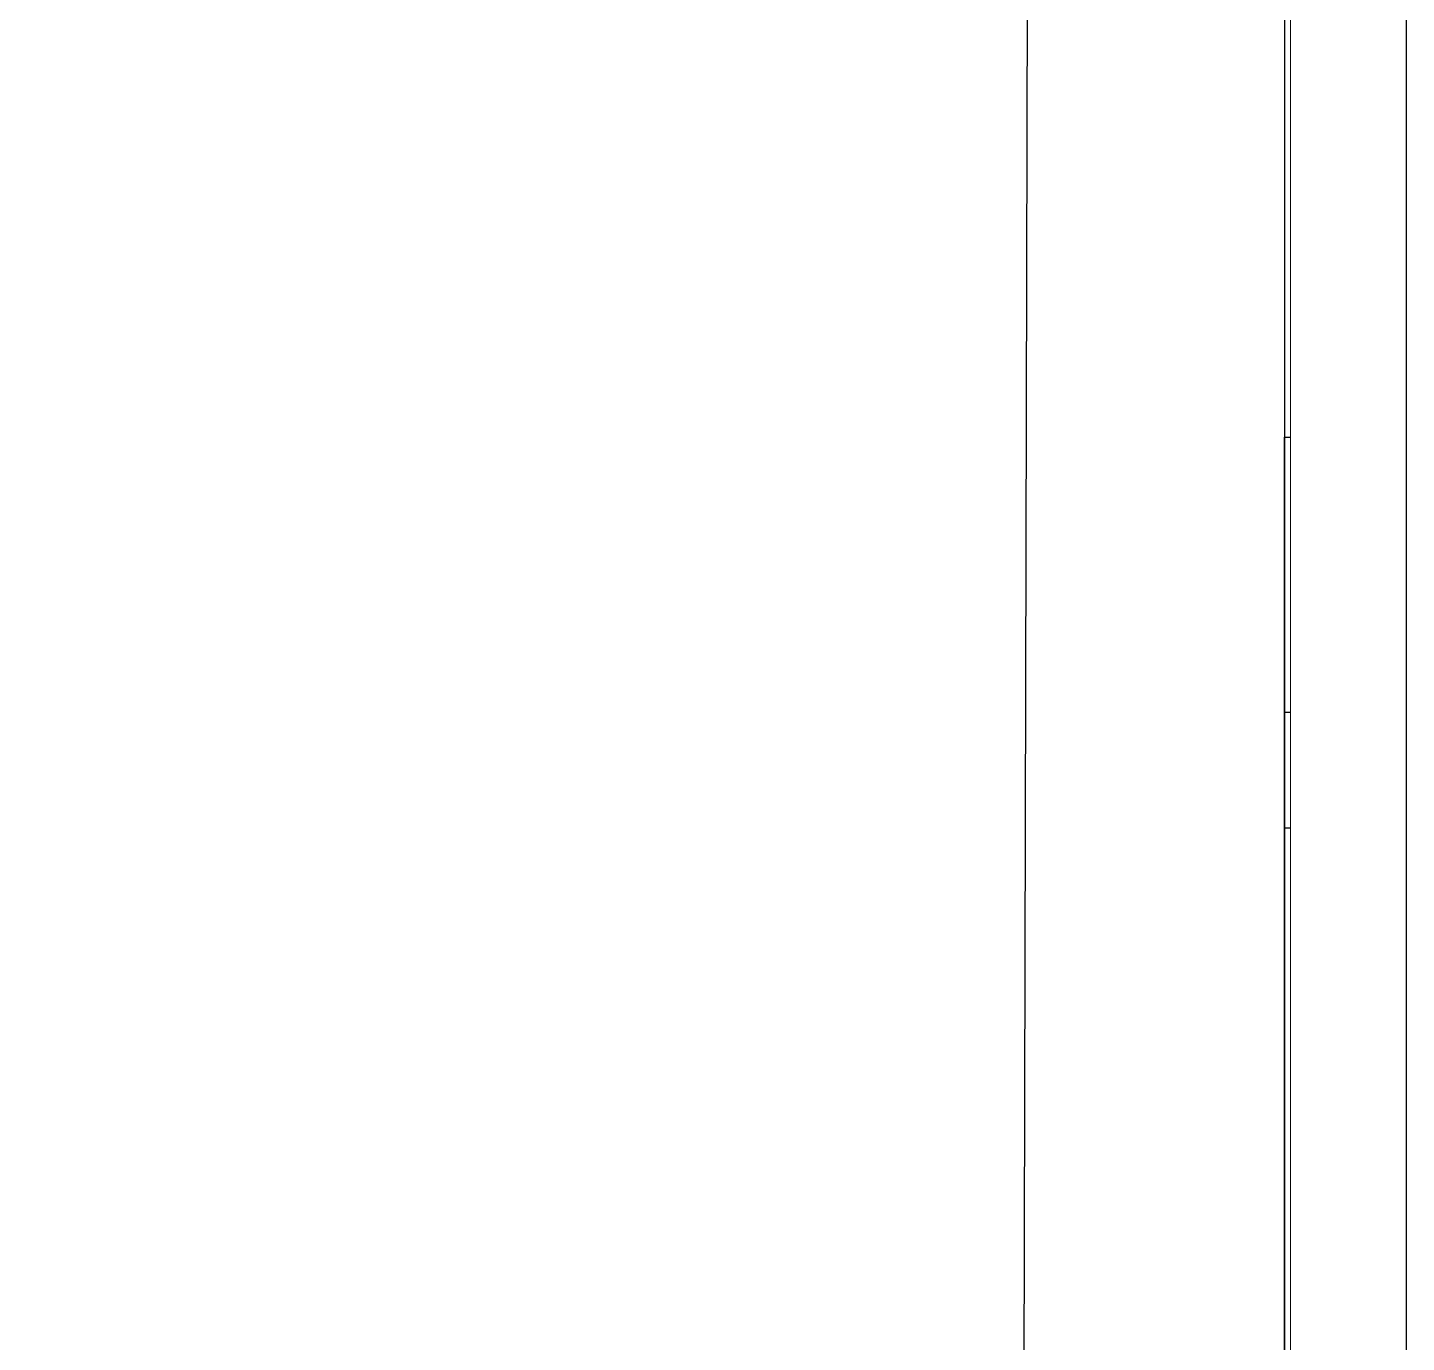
# Model space of a CAD drawing. Header units: millimetres. Extents: x 3914 to 443608, y -156176 to 78197.
# Drawn here: x 133149.2 to 133387, y -138085.2 to -137858.4 of the extents above; entities that cross this region are included whole.
import ezdxf

# ---------------------------------------------------------------- set-up
doc = ezdxf.new("R2010")
doc.units = ezdxf.units.MM
doc.layers.add('A-FLOR', color=7, linetype='Continuous', lineweight=9)
doc.layers.add('A-GENM-3', color=7, linetype='Continuous', lineweight=5)

# ---------------------------------------------------------------- blocks, each defined once
blk = doc.blocks.new('Рисунок_горы - Рисунок_горы-31934381-Объем проектирования 1 этажа')
at = {"layer": 'A-GENM-3'}
for p, q in [((107109, 10341.4), (107109, 6202.65)), ((107109, 8078.45), (107109, 8246.37)), ((107109, 8045.15), (107109, 7835.59)), ((107109, 8041.94), (107109, 8043.54))]:
    blk.add_line(p, q, dxfattribs=at)
for points, knots in [([(107109, 8222.65), (107109, 8222.65), (107109, 8266.99), (107109, 8298.07), (107109, 8323.36)], [0.82222222, 0.82222222, 0.82222222, 0.82222222, 0.82222223, 0.83345188, 0.83345188, 0.83345188, 0.83345188]), ([(107109, 8246.37), (107109, 8246.37), (107109, 8246.28), (107109, 8246.18), (107109, 8246.07)], [0.7111111111, 0.7111111111, 0.7111111111, 0.7111111111, 0.7111111211, 0.7112541343, 0.7112541343, 0.7112541343, 0.7112541343]), ([(107109, 8148.48), (107109, 8148.48), (107109, 8172.61), (107109, 8198.1), (107109, 8222.65)], [0.8, 0.8, 0.8, 0.8, 0.80000001, 0.82222222, 0.82222222, 0.82222222, 0.82222222]), ([(107109, 8222.65), (107109, 8222.65), (107109, 8198.1), (107109, 8172.61), (107109, 8148.48)], [0.258992806, 0.258992806, 0.258992806, 0.258992806, 0.258992816, 0.26618705, 0.26618705, 0.26618705, 0.26618705]), ([(107109, 7955.53), (107109, 7955.53), (107109, 8012.16), (107109, 8097.93), (107109, 8148.48)], [0.77777778, 0.77777778, 0.77777778, 0.77777778, 0.77777779, 0.8, 0.8, 0.8, 0.8]), ([(107109, 8148.48), (107109, 8148.48), (107109, 8097.93), (107109, 8012.16), (107109, 7955.53)], [0.26618705, 0.26618705, 0.26618705, 0.26618705, 0.26618706, 0.273381295, 0.273381295, 0.273381295, 0.273381295]), ([(107109, 8043.54), (107109, 8043.54), (107109, 8043.66), (107109, 8043.78), (107109, 8043.91)], [0.6666666667, 0.6666666667, 0.6666666667, 0.6666666667, 0.6666666767, 0.6669382035, 0.6669382035, 0.6669382035, 0.6669382035])]:
    blk.add_open_spline(points, degree=3, knots=knots, dxfattribs=at)
for points in [[(107109, 8323.36), (107109, 8298.07), (107109, 8266.99), (107109, 8222.65)], [(107109, 8246.07), (107109, 8246.06), (107109, 8246.05), (107109, 8246.03)], [(107109, 8246.03), (107109, 8246.03), (107109, 8246.02), (107109, 8246.01)], [(107109, 8246.01), (107109, 8245.94), (107109, 8245.87), (107109, 8245.8)], [(107109, 8245.8), (107109, 8245.79), (107109, 8245.78), (107109, 8245.77)], [(107109, 8245.77), (107109, 8245.75), (107109, 8245.73), (107109, 8245.71)], [(107109, 8245.71), (107109, 8245.66), (107109, 8245.61), (107109, 8245.56)], [(107109, 8245.56), (107109, 8245.55), (107109, 8245.54), (107109, 8245.53)], [(107109, 8245.53), (107109, 8245.52), (107109, 8245.5), (107109, 8245.49)], [(107109, 8245.49), (107109, 8245.47), (107109, 8245.44), (107109, 8245.42)], [(107109, 8245.42), (107109, 8245.41), (107109, 8245.39), (107109, 8245.38)], [(107109, 8245.38), (107109, 8245.36), (107109, 8245.34), (107109, 8245.33)], [(107109, 8245.33), (107109, 8245.32), (107109, 8245.31), (107109, 8245.3)], [(107109, 8245.3), (107109, 8245.28), (107109, 8245.27), (107109, 8245.26)], [(107109, 8245.26), (107109, 8245.26), (107109, 8245.25), (107109, 8245.25)], [(107109, 8245.25), (107109, 8245.23), (107109, 8245.22), (107109, 8245.21)], [(107109, 8245.21), (107109, 8245.2), (107109, 8245.19), (107109, 8245.18)], [(107109, 8245.18), (107109, 8244.37), (107109, 8243.34), (107109, 8242.12)], [(107109, 8242.12), (107109, 8241.17), (107109, 8240.09), (107109, 8238.91)], [(107109, 8238.91), (107109, 8238.89), (107109, 8238.88), (107109, 8238.87)], [(107109, 8238.87), (107109, 8238.86), (107109, 8238.85), (107109, 8238.84)], [(107109, 8238.84), (107109, 8238.83), (107109, 8238.82), (107109, 8238.81)], [(107109, 8238.81), (107109, 8238.8), (107109, 8238.79), (107109, 8238.78)], [(107109, 8238.78), (107109, 8238.77), (107109, 8238.76), (107109, 8238.75)], [(107109, 8238.75), (107109, 8238.74), (107109, 8238.73), (107109, 8238.72)], [(107109, 8238.72), (107109, 8238.7), (107109, 8238.69), (107109, 8238.68)], [(107109, 8238.68), (107109, 8238.67), (107109, 8238.66), (107109, 8238.65)], [(107109, 8238.65), (107109, 8238.64), (107109, 8238.63), (107109, 8238.62)], [(107109, 8238.62), (107109, 8238.61), (107109, 8238.6), (107109, 8238.59)], [(107109, 8238.59), (107109, 8238.58), (107109, 8238.57), (107109, 8238.56)], [(107109, 8238.56), (107109, 8238.54), (107109, 8238.53), (107109, 8238.52)], [(107109, 8238.52), (107109, 8238.51), (107109, 8238.5), (107109, 8238.49)], [(107109, 8238.49), (107109, 8238.48), (107109, 8238.47), (107109, 8238.46)], [(107109, 8238.46), (107109, 8238.45), (107109, 8238.44), (107109, 8238.43)], [(107109, 8238.43), (107109, 8238.42), (107109, 8238.41), (107109, 8238.39)], [(107109, 8238.39), (107109, 8238.38), (107109, 8238.37), (107109, 8238.36)], [(107109, 8238.36), (107109, 8238.35), (107109, 8238.34), (107109, 8238.33)], [(107109, 8238.33), (107109, 8238.32), (107109, 8238.31), (107109, 8238.3)], [(107109, 8238.3), (107109, 8238.29), (107109, 8238.28), (107109, 8238.26)], [(107109, 8238.26), (107109, 8238.25), (107109, 8238.24), (107109, 8238.23)], [(107109, 8238.23), (107109, 8238.22), (107109, 8238.21), (107109, 8238.2)], [(107109, 8238.2), (107109, 8238.19), (107109, 8238.18), (107109, 8238.17)], [(107109, 8238.17), (107109, 8238.16), (107109, 8238.15), (107109, 8238.13)], [(107109, 8238.13), (107109, 8238.12), (107109, 8238.11), (107109, 8238.1)], [(107109, 8238.1), (107109, 8238.09), (107109, 8238.08), (107109, 8238.07)], [(107109, 8238.07), (107109, 8238.06), (107109, 8238.05), (107109, 8238.04)], [(107109, 8238.04), (107109, 8238.02), (107109, 8238.01), (107109, 8238)], [(107109, 8238), (107109, 8237.99), (107109, 8237.98), (107109, 8237.97)], [(107109, 8237.97), (107109, 8237.96), (107109, 8237.95), (107109, 8237.94)], [(107109, 8237.94), (107109, 8237.93), (107109, 8237.91), (107109, 8237.9)], [(107109, 8237.9), (107109, 8237.7), (107109, 8237.5), (107109, 8237.3)], [(107109, 8237.3), (107109, 8237.29), (107109, 8237.28), (107109, 8237.27)], [(107109, 8237.27), (107109, 8237.25), (107109, 8237.24), (107109, 8237.23)], [(107109, 8237.23), (107109, 8237.12), (107109, 8237), (107109, 8236.89)], [(107109, 8236.89), (107109, 8236.78), (107109, 8236.68), (107109, 8236.57)], [(107109, 8236.57), (107109, 8236.55), (107109, 8236.53), (107109, 8236.5)], [(107109, 8236.5), (107109, 8236.46), (107109, 8236.41), (107109, 8236.36)], [(107109, 8236.36), (107109, 8236.33), (107109, 8236.29), (107109, 8236.26)], [(107109, 8236.26), (107109, 8236.23), (107109, 8236.21), (107109, 8236.18)], [(107109, 8236.18), (107109, 8236.16), (107109, 8236.14), (107109, 8236.11)], [(107109, 8236.11), (107109, 8236.04), (107109, 8235.97), (107109, 8235.9)], [(107109, 8235.9), (107109, 8235.86), (107109, 8235.83), (107109, 8235.79)], [(107109, 8235.79), (107109, 8235.2), (107109, 8234.59), (107109, 8233.96)], [(107109, 8233.96), (107109, 8233.92), (107109, 8233.88), (107109, 8233.84)], [(107109, 8233.84), (107109, 8233.81), (107109, 8233.79), (107109, 8233.76)], [(107109, 8233.76), (107109, 8233.72), (107109, 8233.68), (107109, 8233.65)], [(107109, 8233.65), (107109, 8233.61), (107109, 8233.57), (107109, 8233.53)], [(107109, 8233.53), (107109, 8233.35), (107109, 8233.16), (107109, 8232.98)], [(107109, 8232.98), (107109, 8232.47), (107109, 8231.96), (107109, 8231.43)], [(107109, 8231.43), (107109, 8231.39), (107109, 8231.35), (107109, 8231.31)], [(107109, 8231.31), (107109, 8231.28), (107109, 8231.25), (107109, 8231.22)], [(107109, 8231.22), (107109, 8231.01), (107109, 8230.8), (107109, 8230.59)], [(107109, 8230.59), (107109, 8230.56), (107109, 8230.53), (107109, 8230.5)], [(107109, 8230.5), (107109, 8230.45), (107109, 8230.39), (107109, 8230.33)], [(107109, 8230.33), (107109, 8230.19), (107109, 8230.05), (107109, 8229.9)], [(107109, 8229.9), (107109, 8229.88), (107109, 8229.85), (107109, 8229.82)], [(107109, 8229.82), (107109, 8229.77), (107109, 8229.73), (107109, 8229.69)], [(107109, 8229.69), (107109, 8229.63), (107109, 8229.57), (107109, 8229.51)], [(107109, 8229.51), (107109, 8229.47), (107109, 8229.43), (107109, 8229.38)], [(107109, 8229.38), (107109, 8229.28), (107109, 8229.18), (107109, 8229.08)], [(107109, 8229.08), (107109, 8229.03), (107109, 8228.99), (107109, 8228.94)], [(107109, 8228.94), (107109, 8225.12), (107109, 8220.79), (107109, 8216.07)], [(107109, 8216.07), (107109, 8216.05), (107109, 8216.03), (107109, 8216.01)], [(107109, 8216.01), (107109, 8216), (107109, 8215.98), (107109, 8215.96)], [(107109, 8215.96), (107109, 8215.94), (107109, 8215.92), (107109, 8215.91)], [(107109, 8215.91), (107109, 8215.89), (107109, 8215.87), (107109, 8215.85)], [(107109, 8215.85), (107109, 8215.83), (107109, 8215.81), (107109, 8215.8)], [(107109, 8215.8), (107109, 8215.78), (107109, 8215.76), (107109, 8215.74)], [(107109, 8215.74), (107109, 8215.72), (107109, 8215.71), (107109, 8215.69)], [(107109, 8215.69), (107109, 8215.67), (107109, 8215.65), (107109, 8215.63)], [(107109, 8215.63), (107109, 8215.61), (107109, 8215.6), (107109, 8215.58)], [(107109, 8215.58), (107109, 8215.56), (107109, 8215.54), (107109, 8215.52)], [(107109, 8215.52), (107109, 8215.5), (107109, 8215.49), (107109, 8215.47)], [(107109, 8215.47), (107109, 8215.45), (107109, 8215.43), (107109, 8215.41)], [(107109, 8215.41), (107109, 8215.39), (107109, 8215.38), (107109, 8215.36)], [(107109, 8215.36), (107109, 8215.34), (107109, 8215.32), (107109, 8215.3)], [(107109, 8215.3), (107109, 8215.28), (107109, 8215.27), (107109, 8215.25)], [(107109, 8215.25), (107109, 8215.23), (107109, 8215.21), (107109, 8215.19)], [(107109, 8215.19), (107109, 8215.17), (107109, 8215.16), (107109, 8215.14)], [(107109, 8215.14), (107109, 8215.12), (107109, 8215.1), (107109, 8215.08)], [(107109, 8215.08), (107109, 8215.06), (107109, 8215.05), (107109, 8215.03)], [(107109, 8215.03), (107109, 8215.01), (107109, 8214.99), (107109, 8214.97)], [(107109, 8214.97), (107109, 8214.95), (107109, 8214.94), (107109, 8214.92)], [(107109, 8214.92), (107109, 8214.9), (107109, 8214.88), (107109, 8214.86)], [(107109, 8214.86), (107109, 8214.84), (107109, 8214.83), (107109, 8214.81)], [(107109, 8214.81), (107109, 8214.79), (107109, 8214.77), (107109, 8214.75)], [(107109, 8214.75), (107109, 8214.73), (107109, 8214.71), (107109, 8214.7)], [(107109, 8214.7), (107109, 8214.68), (107109, 8214.66), (107109, 8214.64)], [(107109, 8214.64), (107109, 8214.62), (107109, 8214.6), (107109, 8214.59)], [(107109, 8214.59), (107109, 8214.57), (107109, 8214.55), (107109, 8214.53)], [(107109, 8214.53), (107109, 8214.51), (107109, 8214.49), (107109, 8214.47)], [(107109, 8214.47), (107109, 8214.46), (107109, 8214.44), (107109, 8214.42)], [(107109, 8214.42), (107109, 8214.4), (107109, 8214.38), (107109, 8214.36)], [(107109, 8214.36), (107109, 8214.03), (107109, 8213.69), (107109, 8213.36)], [(107109, 8213.36), (107109, 8213.34), (107109, 8213.32), (107109, 8213.3)], [(107109, 8213.3), (107109, 8213.28), (107109, 8213.26), (107109, 8213.24)], [(107109, 8213.24), (107109, 8213.06), (107109, 8212.87), (107109, 8212.68)], [(107109, 8212.68), (107109, 8212.51), (107109, 8212.34), (107109, 8212.17)], [(107109, 8212.17), (107109, 8212.13), (107109, 8212.09), (107109, 8212.06)], [(107109, 8212.06), (107109, 8211.98), (107109, 8211.9), (107109, 8211.83)], [(107109, 8211.83), (107109, 8211.77), (107109, 8211.71), (107109, 8211.66)], [(107109, 8211.66), (107109, 8211.62), (107109, 8211.58), (107109, 8211.54)], [(107109, 8211.54), (107109, 8211.5), (107109, 8211.47), (107109, 8211.43)], [(107109, 8211.43), (107109, 8211.31), (107109, 8211.2), (107109, 8211.08)], [(107109, 8211.08), (107109, 8211.03), (107109, 8210.97), (107109, 8210.91)], [(107109, 8210.91), (107109, 8209.97), (107109, 8209.02), (107109, 8208.05)], [(107109, 8208.05), (107109, 8207.99), (107109, 8207.93), (107109, 8207.87)], [(107109, 8207.87), (107109, 8207.83), (107109, 8207.79), (107109, 8207.75)], [(107109, 8207.75), (107109, 8207.69), (107109, 8207.63), (107109, 8207.58)], [(107109, 8207.58), (107109, 8207.52), (107109, 8207.46), (107109, 8207.4)], [(107109, 8207.4), (107109, 8207.12), (107109, 8206.84), (107109, 8206.56)], [(107109, 8206.56), (107109, 8205.8), (107109, 8205.04), (107109, 8204.26)], [(107109, 8204.26), (107109, 8204.2), (107109, 8204.14), (107109, 8204.08)], [(107109, 8204.08), (107109, 8204.04), (107109, 8204), (107109, 8203.96)], [(107109, 8203.96), (107109, 8203.65), (107109, 8203.35), (107109, 8203.04)], [(107109, 8203.04), (107109, 8203), (107109, 8202.96), (107109, 8202.91)], [(107109, 8202.91), (107109, 8202.83), (107109, 8202.75), (107109, 8202.67)], [(107109, 8202.67), (107109, 8202.46), (107109, 8202.26), (107109, 8202.05)], [(107109, 8202.05), (107109, 8202.01), (107109, 8201.97), (107109, 8201.92)], [(107109, 8201.92), (107109, 8201.86), (107109, 8201.8), (107109, 8201.74)], [(107109, 8201.74), (107109, 8201.66), (107109, 8201.57), (107109, 8201.49)], [(107109, 8201.49), (107109, 8201.43), (107109, 8201.37), (107109, 8201.3)], [(107109, 8201.3), (107109, 8201.16), (107109, 8201.01), (107109, 8200.87)], [(107109, 8200.87), (107109, 8200.8), (107109, 8200.74), (107109, 8200.68)], [(107109, 8200.68), (107109, 8195.25), (107109, 8189.52), (107109, 8183.59)], [(107109, 8183.59), (107109, 8183.57), (107109, 8183.55), (107109, 8183.52)], [(107109, 8183.52), (107109, 8183.5), (107109, 8183.48), (107109, 8183.46)], [(107109, 8183.46), (107109, 8183.43), (107109, 8183.41), (107109, 8183.39)], [(107109, 8183.39), (107109, 8183.37), (107109, 8183.34), (107109, 8183.32)], [(107109, 8183.32), (107109, 8183.3), (107109, 8183.27), (107109, 8183.25)], [(107109, 8183.25), (107109, 8183.23), (107109, 8183.21), (107109, 8183.18)], [(107109, 8183.18), (107109, 8183.16), (107109, 8183.14), (107109, 8183.11)], [(107109, 8183.11), (107109, 8183.09), (107109, 8183.07), (107109, 8183.05)], [(107109, 8183.05), (107109, 8183.02), (107109, 8183), (107109, 8182.98)], [(107109, 8182.98), (107109, 8182.95), (107109, 8182.93), (107109, 8182.91)], [(107109, 8182.91), (107109, 8182.89), (107109, 8182.86), (107109, 8182.84)], [(107109, 8182.84), (107109, 8182.82), (107109, 8182.79), (107109, 8182.77)], [(107109, 8182.77), (107109, 8182.75), (107109, 8182.73), (107109, 8182.7)], [(107109, 8182.7), (107109, 8182.68), (107109, 8182.66), (107109, 8182.63)], [(107109, 8182.63), (107109, 8182.61), (107109, 8182.59), (107109, 8182.56)], [(107109, 8182.56), (107109, 8182.54), (107109, 8182.52), (107109, 8182.5)], [(107109, 8182.5), (107109, 8182.47), (107109, 8182.45), (107109, 8182.43)], [(107109, 8182.43), (107109, 8182.4), (107109, 8182.38), (107109, 8182.36)], [(107109, 8182.36), (107109, 8182.34), (107109, 8182.31), (107109, 8182.29)], [(107109, 8182.29), (107109, 8182.27), (107109, 8182.24), (107109, 8182.22)], [(107109, 8182.22), (107109, 8182.2), (107109, 8182.18), (107109, 8182.15)], [(107109, 8182.15), (107109, 8182.13), (107109, 8182.11), (107109, 8182.08)], [(107109, 8182.08), (107109, 8182.06), (107109, 8182.04), (107109, 8182.01)], [(107109, 8182.01), (107109, 8181.99), (107109, 8181.97), (107109, 8181.95)], [(107109, 8181.95), (107109, 8181.92), (107109, 8181.9), (107109, 8181.88)], [(107109, 8181.88), (107109, 8181.85), (107109, 8181.83), (107109, 8181.81)], [(107109, 8181.81), (107109, 8181.79), (107109, 8181.76), (107109, 8181.74)], [(107109, 8181.74), (107109, 8181.72), (107109, 8181.69), (107109, 8181.67)], [(107109, 8181.67), (107109, 8181.65), (107109, 8181.62), (107109, 8181.6)], [(107109, 8181.6), (107109, 8181.58), (107109, 8181.56), (107109, 8181.53)], [(107109, 8181.53), (107109, 8181.51), (107109, 8181.49), (107109, 8181.46)], [(107109, 8181.46), (107109, 8181.05), (107109, 8180.64), (107109, 8180.22)], [(107109, 8180.22), (107109, 8180.2), (107109, 8180.17), (107109, 8180.15)], [(107109, 8180.15), (107109, 8180.13), (107109, 8180.1), (107109, 8180.08)], [(107109, 8180.08), (107109, 8179.85), (107109, 8179.62), (107109, 8179.39)], [(107109, 8179.39), (107109, 8179.18), (107109, 8178.97), (107109, 8178.76)], [(107109, 8178.76), (107109, 8178.71), (107109, 8178.67), (107109, 8178.62)], [(107109, 8178.62), (107109, 8178.53), (107109, 8178.44), (107109, 8178.34)], [(107109, 8178.34), (107109, 8178.27), (107109, 8178.2), (107109, 8178.13)], [(107109, 8178.13), (107109, 8178.09), (107109, 8178.04), (107109, 8177.99)], [(107109, 8177.99), (107109, 8177.95), (107109, 8177.9), (107109, 8177.86)], [(107109, 8177.86), (107109, 8177.72), (107109, 8177.58), (107109, 8177.44)], [(107109, 8177.44), (107109, 8177.37), (107109, 8177.3), (107109, 8177.23)], [(107109, 8177.23), (107109, 8176.08), (107109, 8174.94), (107109, 8173.78)], [(107109, 8173.78), (107109, 8173.71), (107109, 8173.64), (107109, 8173.57)], [(107109, 8173.57), (107109, 8173.52), (107109, 8173.48), (107109, 8173.43)], [(107109, 8173.43), (107109, 8173.36), (107109, 8173.29), (107109, 8173.22)], [(107109, 8173.22), (107109, 8173.15), (107109, 8173.07), (107109, 8173)], [(107109, 8173), (107109, 8172.67), (107109, 8172.34), (107109, 8172.01)], [(107109, 8172.01), (107109, 8171.11), (107109, 8170.21), (107109, 8169.31)], [(107109, 8169.31), (107109, 8169.24), (107109, 8169.16), (107109, 8169.09)], [(107109, 8169.09), (107109, 8169.04), (107109, 8169), (107109, 8168.95)], [(107109, 8168.95), (107109, 8168.59), (107109, 8168.23), (107109, 8167.88)], [(107109, 8167.88), (107109, 8167.83), (107109, 8167.78), (107109, 8167.73)], [(107109, 8167.73), (107109, 8167.66), (107109, 8167.59), (107109, 8167.52)], [(107109, 8167.52), (107109, 8167.49), (107109, 8167.47), (107109, 8167.45)], [(107109, 8167.45), (107109, 8116.95), (107109, 8058.75), (107109, 8045.15)], [(107109, 8077.99), (107109, 8078.02), (107109, 8078.04), (107109, 8078.06)], [(107109, 8077.92), (107109, 8077.95), (107109, 8077.97), (107109, 8077.99)], [(107109, 8077.91), (107109, 8077.91), (107109, 8077.92), (107109, 8077.92)], [(107109, 8077.89), (107109, 8077.9), (107109, 8077.9), (107109, 8077.91)], [(107109, 8077.88), (107109, 8077.89), (107109, 8077.89), (107109, 8077.89)], [(107109, 8077.87), (107109, 8077.87), (107109, 8077.88), (107109, 8077.88)], [(107109, 8077.6), (107109, 8077.69), (107109, 8077.78), (107109, 8077.87)], [(107109, 8077.58), (107109, 8077.59), (107109, 8077.59), (107109, 8077.6)], [(107109, 8077.57), (107109, 8077.58), (107109, 8077.58), (107109, 8077.58)], [(107109, 8077.57), (107109, 8077.57), (107109, 8077.57), (107109, 8077.57)], [(107109, 8077.55), (107109, 8077.56), (107109, 8077.56), (107109, 8077.57)], [(107109, 8077.54), (107109, 8077.55), (107109, 8077.55), (107109, 8077.55)], [(107109, 8077.53), (107109, 8077.53), (107109, 8077.54), (107109, 8077.54)], [(107109, 8077.52), (107109, 8077.52), (107109, 8077.52), (107109, 8077.53)], [(107109, 8077.5), (107109, 8077.51), (107109, 8077.51), (107109, 8077.52)], [(107109, 8077.48), (107109, 8077.49), (107109, 8077.5), (107109, 8077.5)], [(107109, 8077.46), (107109, 8077.47), (107109, 8077.48), (107109, 8077.48)], [(107109, 8077.45), (107109, 8077.45), (107109, 8077.45), (107109, 8077.46)], [(107109, 8077.39), (107109, 8077.41), (107109, 8077.43), (107109, 8077.45)], [(107109, 8077.32), (107109, 8077.34), (107109, 8077.36), (107109, 8077.39)], [(107109, 8077.31), (107109, 8077.31), (107109, 8077.32), (107109, 8077.32)], [(107109, 8077.3), (107109, 8077.31), (107109, 8077.31), (107109, 8077.31)], [(107109, 8077.18), (107109, 8077.22), (107109, 8077.26), (107109, 8077.3)], [(107109, 8077.17), (107109, 8077.17), (107109, 8077.18), (107109, 8077.18)], [(107109, 8077.16), (107109, 8077.17), (107109, 8077.17), (107109, 8077.17)], [(107109, 8077.16), (107109, 8077.16), (107109, 8077.16), (107109, 8077.16)], [(107109, 8077.15), (107109, 8077.15), (107109, 8077.15), (107109, 8077.16)], [(107109, 8077.14), (107109, 8077.14), (107109, 8077.15), (107109, 8077.15)], [(107109, 8077.13), (107109, 8077.14), (107109, 8077.14), (107109, 8077.14)], [(107109, 8077.13), (107109, 8077.13), (107109, 8077.13), (107109, 8077.13)], [(107109, 8077.12), (107109, 8077.12), (107109, 8077.13), (107109, 8077.13)], [(107109, 8077.11), (107109, 8077.12), (107109, 8077.12), (107109, 8077.12)], [(107109, 8077.11), (107109, 8077.11), (107109, 8077.11), (107109, 8077.11)], [(107109, 8077.1), (107109, 8077.1), (107109, 8077.1), (107109, 8077.11)], [(107109, 8077.09), (107109, 8077.09), (107109, 8077.1), (107109, 8077.1)], [(107109, 8077.08), (107109, 8077.09), (107109, 8077.09), (107109, 8077.09)], [(107109, 8077.08), (107109, 8077.08), (107109, 8077.08), (107109, 8077.08)], [(107109, 8077.07), (107109, 8077.07), (107109, 8077.07), (107109, 8077.08)], [(107109, 8077.06), (107109, 8077.06), (107109, 8077.07), (107109, 8077.07)], [(107109, 8077.05), (107109, 8077.06), (107109, 8077.06), (107109, 8077.06)], [(107109, 8077.05), (107109, 8077.05), (107109, 8077.05), (107109, 8077.05)], [(107109, 8077.04), (107109, 8077.04), (107109, 8077.04), (107109, 8077.05)], [(107109, 8077.03), (107109, 8077.03), (107109, 8077.04), (107109, 8077.04)], [(107109, 8077.02), (107109, 8077.03), (107109, 8077.03), (107109, 8077.03)], [(107109, 8077.02), (107109, 8077.02), (107109, 8077.02), (107109, 8077.02)], [(107109, 8077.01), (107109, 8077.01), (107109, 8077.01), (107109, 8077.02)], [(107109, 8077), (107109, 8077), (107109, 8077.01), (107109, 8077.01)], [(107109, 8076.99), (107109, 8077), (107109, 8077), (107109, 8077)], [(107109, 8076.99), (107109, 8076.99), (107109, 8076.99), (107109, 8076.99)], [(107109, 8076.98), (107109, 8076.98), (107109, 8076.98), (107109, 8076.99)], [(107109, 8076.97), (107109, 8076.97), (107109, 8076.98), (107109, 8076.98)], [(107109, 8076.96), (107109, 8076.97), (107109, 8076.97), (107109, 8076.97)], [(107109, 8076.96), (107109, 8076.96), (107109, 8076.96), (107109, 8076.96)], [(107109, 8076.95), (107109, 8076.95), (107109, 8076.95), (107109, 8076.96)], [(107109, 8076.3), (107109, 8076.53), (107109, 8076.75), (107109, 8076.95)], [(107109, 8074.47), (107109, 8075.15), (107109, 8075.77), (107109, 8076.3)], [(107109, 8074.43), (107109, 8074.44), (107109, 8074.45), (107109, 8074.47)], [(107109, 8074.35), (107109, 8074.38), (107109, 8074.4), (107109, 8074.43)], [(107109, 8074.32), (107109, 8074.33), (107109, 8074.34), (107109, 8074.35)], [(107109, 8074.27), (107109, 8074.29), (107109, 8074.3), (107109, 8074.32)], [(107109, 8074.24), (107109, 8074.25), (107109, 8074.26), (107109, 8074.27)], [(107109, 8074.21), (107109, 8074.22), (107109, 8074.23), (107109, 8074.24)], [(107109, 8074.1), (107109, 8074.14), (107109, 8074.17), (107109, 8074.21)], [(107109, 8074.05), (107109, 8074.07), (107109, 8074.08), (107109, 8074.1)], [(107109, 8074.03), (107109, 8074.03), (107109, 8074.04), (107109, 8074.05)], [(107109, 8073.85), (107109, 8073.91), (107109, 8073.97), (107109, 8074.03)], [(107109, 8073.82), (107109, 8073.83), (107109, 8073.84), (107109, 8073.85)], [(107109, 8073.79), (107109, 8073.8), (107109, 8073.81), (107109, 8073.82)], [(107109, 8073.32), (107109, 8073.48), (107109, 8073.64), (107109, 8073.79)], [(107109, 8073.15), (107109, 8073.21), (107109, 8073.27), (107109, 8073.32)], [(107109, 8073.11), (107109, 8073.12), (107109, 8073.14), (107109, 8073.15)], [(107109, 8073.07), (107109, 8073.09), (107109, 8073.1), (107109, 8073.11)], [(107109, 8073.05), (107109, 8073.06), (107109, 8073.06), (107109, 8073.07)], [(107109, 8073.01), (107109, 8073.02), (107109, 8073.03), (107109, 8073.05)], [(107109, 8072.37), (107109, 8072.59), (107109, 8072.8), (107109, 8073.01)], [(107109, 8072.33), (107109, 8072.35), (107109, 8072.36), (107109, 8072.37)], [(107109, 8072.25), (107109, 8072.28), (107109, 8072.31), (107109, 8072.33)], [(107109, 8072.23), (107109, 8072.24), (107109, 8072.24), (107109, 8072.25)], [(107109, 8072.2), (107109, 8072.21), (107109, 8072.22), (107109, 8072.23)], [(107109, 8072.16), (107109, 8072.17), (107109, 8072.19), (107109, 8072.2)], [(107109, 8072.11), (107109, 8072.12), (107109, 8072.14), (107109, 8072.16)], [(107109, 8072.08), (107109, 8072.09), (107109, 8072.1), (107109, 8072.11)], [(107109, 8071.96), (107109, 8072), (107109, 8072.04), (107109, 8072.08)], [(107109, 8071.82), (107109, 8071.87), (107109, 8071.91), (107109, 8071.96)], [(107109, 8071.81), (107109, 8071.81), (107109, 8071.82), (107109, 8071.82)], [(107109, 8071.79), (107109, 8071.8), (107109, 8071.8), (107109, 8071.81)], [(107109, 8071.55), (107109, 8071.63), (107109, 8071.71), (107109, 8071.79)], [(107109, 8071.53), (107109, 8071.54), (107109, 8071.54), (107109, 8071.55)], [(107109, 8071.52), (107109, 8071.52), (107109, 8071.53), (107109, 8071.53)], [(107109, 8071.5), (107109, 8071.51), (107109, 8071.51), (107109, 8071.52)], [(107109, 8071.49), (107109, 8071.5), (107109, 8071.5), (107109, 8071.5)], [(107109, 8071.48), (107109, 8071.48), (107109, 8071.49), (107109, 8071.49)], [(107109, 8071.46), (107109, 8071.47), (107109, 8071.47), (107109, 8071.48)], [(107109, 8071.45), (107109, 8071.45), (107109, 8071.46), (107109, 8071.46)], [(107109, 8071.43), (107109, 8071.44), (107109, 8071.44), (107109, 8071.45)], [(107109, 8071.42), (107109, 8071.43), (107109, 8071.43), (107109, 8071.43)], [(107109, 8071.41), (107109, 8071.41), (107109, 8071.42), (107109, 8071.42)], [(107109, 8071.39), (107109, 8071.4), (107109, 8071.4), (107109, 8071.41)], [(107109, 8071.38), (107109, 8071.38), (107109, 8071.39), (107109, 8071.39)], [(107109, 8071.37), (107109, 8071.37), (107109, 8071.37), (107109, 8071.38)], [(107109, 8071.35), (107109, 8071.36), (107109, 8071.36), (107109, 8071.37)], [(107109, 8071.34), (107109, 8071.34), (107109, 8071.35), (107109, 8071.35)], [(107109, 8071.32), (107109, 8071.33), (107109, 8071.33), (107109, 8071.34)], [(107109, 8071.31), (107109, 8071.31), (107109, 8071.32), (107109, 8071.32)], [(107109, 8071.3), (107109, 8071.3), (107109, 8071.3), (107109, 8071.31)], [(107109, 8071.28), (107109, 8071.29), (107109, 8071.29), (107109, 8071.3)], [(107109, 8071.27), (107109, 8071.27), (107109, 8071.28), (107109, 8071.28)], [(107109, 8071.25), (107109, 8071.26), (107109, 8071.26), (107109, 8071.27)], [(107109, 8071.24), (107109, 8071.24), (107109, 8071.25), (107109, 8071.25)], [(107109, 8071.22), (107109, 8071.23), (107109, 8071.23), (107109, 8071.24)], [(107109, 8071.21), (107109, 8071.22), (107109, 8071.22), (107109, 8071.22)], [(107109, 8071.2), (107109, 8071.2), (107109, 8071.21), (107109, 8071.21)], [(107109, 8071.18), (107109, 8071.19), (107109, 8071.19), (107109, 8071.2)], [(107109, 8071.17), (107109, 8071.17), (107109, 8071.18), (107109, 8071.18)], [(107109, 8071.15), (107109, 8071.16), (107109, 8071.16), (107109, 8071.17)], [(107109, 8071.14), (107109, 8071.14), (107109, 8071.15), (107109, 8071.15)], [(107109, 8071.13), (107109, 8071.13), (107109, 8071.14), (107109, 8071.14)], [(107109, 8071.11), (107109, 8071.12), (107109, 8071.12), (107109, 8071.13)], [(107109, 8067.16), (107109, 8068.56), (107109, 8069.89), (107109, 8071.11)], [(107109, 8067.11), (107109, 8067.13), (107109, 8067.14), (107109, 8067.16)], [(107109, 8067), (107109, 8067.04), (107109, 8067.07), (107109, 8067.11)], [(107109, 8066.95), (107109, 8066.97), (107109, 8066.98), (107109, 8067)], [(107109, 8066.88), (107109, 8066.91), (107109, 8066.93), (107109, 8066.95)], [(107109, 8066.84), (107109, 8066.85), (107109, 8066.87), (107109, 8066.88)], [(107109, 8066.8), (107109, 8066.81), (107109, 8066.82), (107109, 8066.84)], [(107109, 8066.64), (107109, 8066.69), (107109, 8066.75), (107109, 8066.8)], [(107109, 8066.57), (107109, 8066.6), (107109, 8066.62), (107109, 8066.64)], [(107109, 8066.54), (107109, 8066.55), (107109, 8066.56), (107109, 8066.57)], [(107109, 8066.3), (107109, 8066.38), (107109, 8066.46), (107109, 8066.54)], [(107109, 8066.26), (107109, 8066.27), (107109, 8066.29), (107109, 8066.3)], [(107109, 8066.21), (107109, 8066.23), (107109, 8066.25), (107109, 8066.26)], [(107109, 8065.59), (107109, 8065.8), (107109, 8066.01), (107109, 8066.21)], [(107109, 8065.35), (107109, 8065.43), (107109, 8065.51), (107109, 8065.59)], [(107109, 8065.3), (107109, 8065.32), (107109, 8065.34), (107109, 8065.35)], [(107109, 8065.25), (107109, 8065.27), (107109, 8065.29), (107109, 8065.3)], [(107109, 8065.22), (107109, 8065.23), (107109, 8065.24), (107109, 8065.25)], [(107109, 8065.17), (107109, 8065.18), (107109, 8065.2), (107109, 8065.22)], [(107109, 8064.34), (107109, 8064.62), (107109, 8064.89), (107109, 8065.17)], [(107109, 8064.29), (107109, 8064.31), (107109, 8064.32), (107109, 8064.34)], [(107109, 8064.19), (107109, 8064.22), (107109, 8064.26), (107109, 8064.29)], [(107109, 8064.15), (107109, 8064.17), (107109, 8064.18), (107109, 8064.19)], [(107109, 8064.12), (107109, 8064.13), (107109, 8064.14), (107109, 8064.15)], [(107109, 8064.07), (107109, 8064.09), (107109, 8064.1), (107109, 8064.12)], [(107109, 8064), (107109, 8064.02), (107109, 8064.05), (107109, 8064.07)], [(107109, 8063.97), (107109, 8063.98), (107109, 8063.99), (107109, 8064)], [(107109, 8063.81), (107109, 8063.87), (107109, 8063.92), (107109, 8063.97)], [(107109, 8063.64), (107109, 8063.7), (107109, 8063.76), (107109, 8063.81)], [(107109, 8063.63), (107109, 8063.63), (107109, 8063.64), (107109, 8063.64)], [(107109, 8063.61), (107109, 8063.61), (107109, 8063.62), (107109, 8063.63)], [(107109, 8063.3), (107109, 8063.4), (107109, 8063.51), (107109, 8063.61)], [(107109, 8063.28), (107109, 8063.29), (107109, 8063.29), (107109, 8063.3)], [(107109, 8063.27), (107109, 8063.27), (107109, 8063.28), (107109, 8063.28)], [(107109, 8063.25), (107109, 8063.25), (107109, 8063.26), (107109, 8063.27)], [(107109, 8063.23), (107109, 8063.24), (107109, 8063.24), (107109, 8063.25)], [(107109, 8063.21), (107109, 8063.22), (107109, 8063.23), (107109, 8063.23)], [(107109, 8063.2), (107109, 8063.2), (107109, 8063.21), (107109, 8063.21)], [(107109, 8063.18), (107109, 8063.19), (107109, 8063.19), (107109, 8063.2)], [(107109, 8063.16), (107109, 8063.17), (107109, 8063.17), (107109, 8063.18)], [(107109, 8063.15), (107109, 8063.15), (107109, 8063.16), (107109, 8063.16)], [(107109, 8063.13), (107109, 8063.13), (107109, 8063.14), (107109, 8063.15)], [(107109, 8063.11), (107109, 8063.12), (107109, 8063.12), (107109, 8063.13)], [(107109, 8063.09), (107109, 8063.1), (107109, 8063.11), (107109, 8063.11)], [(107109, 8063.08), (107109, 8063.08), (107109, 8063.09), (107109, 8063.09)], [(107109, 8063.06), (107109, 8063.07), (107109, 8063.07), (107109, 8063.08)], [(107109, 8063.04), (107109, 8063.05), (107109, 8063.05), (107109, 8063.06)], [(107109, 8063.02), (107109, 8063.03), (107109, 8063.04), (107109, 8063.04)], [(107109, 8063.01), (107109, 8063.01), (107109, 8063.02), (107109, 8063.02)], [(107109, 8062.99), (107109, 8063), (107109, 8063), (107109, 8063.01)], [(107109, 8062.97), (107109, 8062.98), (107109, 8062.98), (107109, 8062.99)], [(107109, 8062.96), (107109, 8062.96), (107109, 8062.97), (107109, 8062.97)], [(107109, 8062.94), (107109, 8062.94), (107109, 8062.95), (107109, 8062.96)], [(107109, 8062.92), (107109, 8062.93), (107109, 8062.93), (107109, 8062.94)], [(107109, 8062.9), (107109, 8062.91), (107109, 8062.92), (107109, 8062.92)], [(107109, 8062.89), (107109, 8062.89), (107109, 8062.9), (107109, 8062.9)], [(107109, 8062.87), (107109, 8062.88), (107109, 8062.88), (107109, 8062.89)], [(107109, 8062.85), (107109, 8062.86), (107109, 8062.86), (107109, 8062.87)], [(107109, 8062.84), (107109, 8062.84), (107109, 8062.85), (107109, 8062.85)], [(107109, 8062.82), (107109, 8062.82), (107109, 8062.83), (107109, 8062.84)], [(107109, 8062.8), (107109, 8062.81), (107109, 8062.81), (107109, 8062.82)], [(107109, 8062.78), (107109, 8062.79), (107109, 8062.8), (107109, 8062.8)], [(107109, 8062.77), (107109, 8062.77), (107109, 8062.78), (107109, 8062.78)], [(107109, 8058.83), (107109, 8060.15), (107109, 8061.47), (107109, 8062.77)], [(107109, 8058.22), (107109, 8058.42), (107109, 8058.63), (107109, 8058.83)], [(107109, 8058.17), (107109, 8058.18), (107109, 8058.2), (107109, 8058.22)], [(107109, 8058.04), (107109, 8058.09), (107109, 8058.13), (107109, 8058.17)], [(107109, 8057.99), (107109, 8058.01), (107109, 8058.03), (107109, 8058.04)], [(107109, 8057.92), (107109, 8057.94), (107109, 8057.97), (107109, 8057.99)], [(107109, 8057.87), (107109, 8057.89), (107109, 8057.9), (107109, 8057.92)], [(107109, 8057.83), (107109, 8057.85), (107109, 8057.86), (107109, 8057.87)], [(107109, 8057.66), (107109, 8057.72), (107109, 8057.77), (107109, 8057.83)], [(107109, 8057.59), (107109, 8057.61), (107109, 8057.63), (107109, 8057.66)], [(107109, 8057.55), (107109, 8057.56), (107109, 8057.58), (107109, 8057.59)], [(107109, 8057.29), (107109, 8057.38), (107109, 8057.46), (107109, 8057.55)], [(107109, 8057.25), (107109, 8057.27), (107109, 8057.28), (107109, 8057.29)], [(107109, 8057.2), (107109, 8057.22), (107109, 8057.24), (107109, 8057.25)], [(107109, 8056.54), (107109, 8056.76), (107109, 8056.98), (107109, 8057.2)], [(107109, 8056.29), (107109, 8056.37), (107109, 8056.46), (107109, 8056.54)], [(107109, 8056.24), (107109, 8056.26), (107109, 8056.28), (107109, 8056.29)], [(107109, 8056.19), (107109, 8056.21), (107109, 8056.22), (107109, 8056.24)], [(107109, 8056.15), (107109, 8056.17), (107109, 8056.18), (107109, 8056.19)], [(107109, 8056.1), (107109, 8056.12), (107109, 8056.14), (107109, 8056.15)], [(107109, 8055.25), (107109, 8055.53), (107109, 8055.82), (107109, 8056.1)], [(107109, 8055.2), (107109, 8055.22), (107109, 8055.23), (107109, 8055.25)], [(107109, 8055.09), (107109, 8055.13), (107109, 8055.16), (107109, 8055.2)], [(107109, 8055.06), (107109, 8055.07), (107109, 8055.08), (107109, 8055.09)], [(107109, 8055.03), (107109, 8055.04), (107109, 8055.05), (107109, 8055.06)], [(107109, 8054.97), (107109, 8054.99), (107109, 8055.01), (107109, 8055.03)], [(107109, 8054.9), (107109, 8054.93), (107109, 8054.95), (107109, 8054.97)], [(107109, 8054.87), (107109, 8054.88), (107109, 8054.89), (107109, 8054.9)], [(107109, 8054.71), (107109, 8054.77), (107109, 8054.82), (107109, 8054.87)], [(107109, 8054.54), (107109, 8054.6), (107109, 8054.66), (107109, 8054.71)], [(107109, 8054.53), (107109, 8054.53), (107109, 8054.54), (107109, 8054.54)], [(107109, 8054.51), (107109, 8054.51), (107109, 8054.52), (107109, 8054.53)], [(107109, 8054.2), (107109, 8054.3), (107109, 8054.41), (107109, 8054.51)], [(107109, 8054.18), (107109, 8054.19), (107109, 8054.19), (107109, 8054.2)], [(107109, 8054.17), (107109, 8054.17), (107109, 8054.18), (107109, 8054.18)], [(107109, 8054.15), (107109, 8054.15), (107109, 8054.16), (107109, 8054.17)], [(107109, 8054.13), (107109, 8054.14), (107109, 8054.14), (107109, 8054.15)], [(107109, 8054.11), (107109, 8054.12), (107109, 8054.13), (107109, 8054.13)], [(107109, 8054.1), (107109, 8054.1), (107109, 8054.11), (107109, 8054.11)], [(107109, 8054.08), (107109, 8054.09), (107109, 8054.09), (107109, 8054.1)], [(107109, 8054.06), (107109, 8054.07), (107109, 8054.07), (107109, 8054.08)], [(107109, 8054.05), (107109, 8054.05), (107109, 8054.06), (107109, 8054.06)], [(107109, 8054.03), (107109, 8054.03), (107109, 8054.04), (107109, 8054.05)], [(107109, 8054.01), (107109, 8054.02), (107109, 8054.02), (107109, 8054.03)], [(107109, 8053.99), (107109, 8054), (107109, 8054.01), (107109, 8054.01)], [(107109, 8053.98), (107109, 8053.98), (107109, 8053.99), (107109, 8053.99)], [(107109, 8053.96), (107109, 8053.97), (107109, 8053.97), (107109, 8053.98)], [(107109, 8053.94), (107109, 8053.95), (107109, 8053.95), (107109, 8053.96)], [(107109, 8053.93), (107109, 8053.93), (107109, 8053.94), (107109, 8053.94)], [(107109, 8053.91), (107109, 8053.91), (107109, 8053.92), (107109, 8053.93)], [(107109, 8053.89), (107109, 8053.9), (107109, 8053.9), (107109, 8053.91)], [(107109, 8053.87), (107109, 8053.88), (107109, 8053.89), (107109, 8053.89)], [(107109, 8053.86), (107109, 8053.86), (107109, 8053.87), (107109, 8053.87)], [(107109, 8053.84), (107109, 8053.85), (107109, 8053.85), (107109, 8053.86)], [(107109, 8053.82), (107109, 8053.83), (107109, 8053.83), (107109, 8053.84)], [(107109, 8053.81), (107109, 8053.81), (107109, 8053.82), (107109, 8053.82)], [(107109, 8053.79), (107109, 8053.8), (107109, 8053.8), (107109, 8053.81)], [(107109, 8053.77), (107109, 8053.78), (107109, 8053.78), (107109, 8053.79)], [(107109, 8053.76), (107109, 8053.76), (107109, 8053.77), (107109, 8053.77)], [(107109, 8053.74), (107109, 8053.74), (107109, 8053.75), (107109, 8053.76)], [(107109, 8053.72), (107109, 8053.73), (107109, 8053.73), (107109, 8053.74)], [(107109, 8053.7), (107109, 8053.71), (107109, 8053.72), (107109, 8053.72)], [(107109, 8053.69), (107109, 8053.69), (107109, 8053.7), (107109, 8053.7)], [(107109, 8053.67), (107109, 8053.68), (107109, 8053.68), (107109, 8053.69)], [(107109, 8049.41), (107109, 8050.76), (107109, 8052.2), (107109, 8053.67)], [(107109, 8049.36), (107109, 8049.37), (107109, 8049.39), (107109, 8049.41)], [(107109, 8049.25), (107109, 8049.29), (107109, 8049.32), (107109, 8049.36)], [(107109, 8049.2), (107109, 8049.22), (107109, 8049.23), (107109, 8049.25)], [(107109, 8049.14), (107109, 8049.16), (107109, 8049.18), (107109, 8049.2)], [(107109, 8049.09), (107109, 8049.11), (107109, 8049.13), (107109, 8049.14)], [(107109, 8049.06), (107109, 8049.07), (107109, 8049.08), (107109, 8049.09)], [(107109, 8048.91), (107109, 8048.96), (107109, 8049.01), (107109, 8049.06)], [(107109, 8048.85), (107109, 8048.87), (107109, 8048.89), (107109, 8048.91)], [(107109, 8048.82), (107109, 8048.83), (107109, 8048.84), (107109, 8048.85)], [(107109, 8048.59), (107109, 8048.66), (107109, 8048.74), (107109, 8048.82)], [(107109, 8048.56), (107109, 8048.57), (107109, 8048.58), (107109, 8048.59)], [(107109, 8048.51), (107109, 8048.53), (107109, 8048.54), (107109, 8048.56)], [(107109, 8047.94), (107109, 8048.13), (107109, 8048.32), (107109, 8048.51)], [(107109, 8047.73), (107109, 8047.8), (107109, 8047.87), (107109, 8047.94)], [(107109, 8047.69), (107109, 8047.7), (107109, 8047.72), (107109, 8047.73)], [(107109, 8047.64), (107109, 8047.66), (107109, 8047.67), (107109, 8047.69)], [(107109, 8047.61), (107109, 8047.62), (107109, 8047.63), (107109, 8047.64)], [(107109, 8047.57), (107109, 8047.58), (107109, 8047.6), (107109, 8047.61)], [(107109, 8046.86), (107109, 8047.09), (107109, 8047.33), (107109, 8047.57)], [(107109, 8046.81), (107109, 8046.83), (107109, 8046.84), (107109, 8046.86)], [(107109, 8046.73), (107109, 8046.76), (107109, 8046.79), (107109, 8046.81)], [(107109, 8046.7), (107109, 8046.71), (107109, 8046.72), (107109, 8046.73)], [(107109, 8046.67), (107109, 8046.68), (107109, 8046.69), (107109, 8046.7)], [(107109, 8046.63), (107109, 8046.64), (107109, 8046.66), (107109, 8046.67)], [(107109, 8046.57), (107109, 8046.59), (107109, 8046.61), (107109, 8046.63)], [(107109, 8046.56), (107109, 8046.56), (107109, 8046.57), (107109, 8046.57)], [(107109, 8046.55), (107109, 8046.55), (107109, 8046.55), (107109, 8046.56)], [(107109, 8046.42), (107109, 8046.46), (107109, 8046.5), (107109, 8046.55)], [(107109, 8046.28), (107109, 8046.33), (107109, 8046.37), (107109, 8046.42)], [(107109, 8046.27), (107109, 8046.27), (107109, 8046.27), (107109, 8046.28)], [(107109, 8046.25), (107109, 8046.26), (107109, 8046.26), (107109, 8046.27)], [(107109, 8046), (107109, 8046.09), (107109, 8046.17), (107109, 8046.25)], [(107109, 8045.99), (107109, 8045.99), (107109, 8046), (107109, 8046)], [(107109, 8045.98), (107109, 8045.98), (107109, 8045.98), (107109, 8045.99)], [(107109, 8045.96), (107109, 8045.97), (107109, 8045.97), (107109, 8045.98)], [(107109, 8045.95), (107109, 8045.95), (107109, 8045.96), (107109, 8045.96)], [(107109, 8045.93), (107109, 8045.94), (107109, 8045.94), (107109, 8045.95)], [(107109, 8045.92), (107109, 8045.93), (107109, 8045.93), (107109, 8045.93)], [(107109, 8045.91), (107109, 8045.91), (107109, 8045.92), (107109, 8045.92)], [(107109, 8045.89), (107109, 8045.9), (107109, 8045.9), (107109, 8045.91)], [(107109, 8045.88), (107109, 8045.88), (107109, 8045.89), (107109, 8045.89)], [(107109, 8045.87), (107109, 8045.87), (107109, 8045.88), (107109, 8045.88)], [(107109, 8045.85), (107109, 8045.86), (107109, 8045.86), (107109, 8045.87)], [(107109, 8045.84), (107109, 8045.84), (107109, 8045.85), (107109, 8045.85)], [(107109, 8045.83), (107109, 8045.83), (107109, 8045.83), (107109, 8045.84)], [(107109, 8045.81), (107109, 8045.82), (107109, 8045.82), (107109, 8045.83)], [(107109, 8045.8), (107109, 8045.8), (107109, 8045.81), (107109, 8045.81)], [(107109, 8045.78), (107109, 8045.79), (107109, 8045.79), (107109, 8045.8)], [(107109, 8045.77), (107109, 8045.78), (107109, 8045.78), (107109, 8045.78)], [(107109, 8045.76), (107109, 8045.76), (107109, 8045.77), (107109, 8045.77)], [(107109, 8045.74), (107109, 8045.75), (107109, 8045.75), (107109, 8045.76)], [(107109, 8045.73), (107109, 8045.74), (107109, 8045.74), (107109, 8045.74)], [(107109, 8045.72), (107109, 8045.72), (107109, 8045.73), (107109, 8045.73)], [(107109, 8045.7), (107109, 8045.71), (107109, 8045.71), (107109, 8045.72)], [(107109, 8045.69), (107109, 8045.69), (107109, 8045.7), (107109, 8045.7)], [(107109, 8045.68), (107109, 8045.68), (107109, 8045.69), (107109, 8045.69)], [(107109, 8045.66), (107109, 8045.67), (107109, 8045.67), (107109, 8045.68)], [(107109, 8045.65), (107109, 8045.65), (107109, 8045.66), (107109, 8045.66)], [(107109, 8045.64), (107109, 8045.64), (107109, 8045.65), (107109, 8045.65)], [(107109, 8045.62), (107109, 8045.63), (107109, 8045.63), (107109, 8045.64)], [(107109, 8045.61), (107109, 8045.61), (107109, 8045.62), (107109, 8045.62)], [(107109, 8045.6), (107109, 8045.6), (107109, 8045.61), (107109, 8045.61)], [(107109, 8045.58), (107109, 8045.59), (107109, 8045.59), (107109, 8045.6)], [(107109, 8043.91), (107109, 8044.43), (107109, 8044.99), (107109, 8045.58)], [(107109, 8040.27), (107109, 8040.83), (107109, 8041.38), (107109, 8041.94)], [(107109, 8040.21), (107109, 8040.23), (107109, 8040.25), (107109, 8040.27)], [(107109, 8040.09), (107109, 8040.13), (107109, 8040.17), (107109, 8040.21)], [(107109, 8040.04), (107109, 8040.06), (107109, 8040.08), (107109, 8040.09)], [(107109, 8039.97), (107109, 8039.99), (107109, 8040.02), (107109, 8040.04)], [(107109, 8039.92), (107109, 8039.94), (107109, 8039.95), (107109, 8039.97)], [(107109, 8039.88), (107109, 8039.89), (107109, 8039.91), (107109, 8039.92)], [(107109, 8039.71), (107109, 8039.77), (107109, 8039.83), (107109, 8039.88)], [(107109, 8039.64), (107109, 8039.66), (107109, 8039.69), (107109, 8039.71)], [(107109, 8039.6), (107109, 8039.62), (107109, 8039.63), (107109, 8039.64)], [(107109, 8039.34), (107109, 8039.43), (107109, 8039.52), (107109, 8039.6)], [(107109, 8039.31), (107109, 8039.32), (107109, 8039.33), (107109, 8039.34)], [(107109, 8039.25), (107109, 8039.27), (107109, 8039.29), (107109, 8039.31)], [(107109, 8038.59), (107109, 8038.81), (107109, 8039.03), (107109, 8039.25)], [(107109, 8038.45), (107109, 8038.5), (107109, 8038.54), (107109, 8038.59)], [(107109, 8038.35), (107109, 8038.38), (107109, 8038.42), (107109, 8038.45)], [(107109, 8038.29), (107109, 8038.31), (107109, 8038.33), (107109, 8038.35)], [(107109, 8038.24), (107109, 8038.26), (107109, 8038.28), (107109, 8038.29)], [(107109, 8038.21), (107109, 8038.22), (107109, 8038.23), (107109, 8038.24)], [(107109, 8038.15), (107109, 8038.17), (107109, 8038.19), (107109, 8038.21)], [(107109, 8038.12), (107109, 8038.13), (107109, 8038.14), (107109, 8038.15)], [(107109, 8038.08), (107109, 8038.1), (107109, 8038.11), (107109, 8038.12)], [(107109, 8037.91), (107109, 8037.97), (107109, 8038.03), (107109, 8038.08)], [(107109, 8037.3), (107109, 8037.5), (107109, 8037.7), (107109, 8037.91)], [(107109, 8037.24), (107109, 8037.26), (107109, 8037.28), (107109, 8037.3)], [(107109, 8037.14), (107109, 8037.17), (107109, 8037.21), (107109, 8037.24)], [(107109, 8037.1), (107109, 8037.11), (107109, 8037.13), (107109, 8037.14)], [(107109, 8037.07), (107109, 8037.08), (107109, 8037.09), (107109, 8037.1)], [(107109, 8037.02), (107109, 8037.03), (107109, 8037.05), (107109, 8037.07)], [(107109, 8036.95), (107109, 8036.97), (107109, 8036.99), (107109, 8037.02)], [(107109, 8036.91), (107109, 8036.92), (107109, 8036.93), (107109, 8036.95)], [(107109, 8036.75), (107109, 8036.81), (107109, 8036.86), (107109, 8036.91)], [(107109, 8036.58), (107109, 8036.64), (107109, 8036.69), (107109, 8036.75)], [(107109, 8036.56), (107109, 8036.57), (107109, 8036.57), (107109, 8036.58)], [(107109, 8036.54), (107109, 8036.55), (107109, 8036.55), (107109, 8036.56)], [(107109, 8036.23), (107109, 8036.33), (107109, 8036.44), (107109, 8036.54)], [(107109, 8036.21), (107109, 8036.21), (107109, 8036.22), (107109, 8036.23)], [(107109, 8036.19), (107109, 8036.2), (107109, 8036.2), (107109, 8036.21)], [(107109, 8036.17), (107109, 8036.18), (107109, 8036.19), (107109, 8036.19)], [(107109, 8036.16), (107109, 8036.16), (107109, 8036.17), (107109, 8036.17)], [(107109, 8036.14), (107109, 8036.14), (107109, 8036.15), (107109, 8036.16)], [(107109, 8036.12), (107109, 8036.13), (107109, 8036.13), (107109, 8036.14)], [(107109, 8036.1), (107109, 8036.11), (107109, 8036.12), (107109, 8036.12)], [(107109, 8036.09), (107109, 8036.09), (107109, 8036.1), (107109, 8036.1)], [(107109, 8036.07), (107109, 8036.07), (107109, 8036.08), (107109, 8036.09)], [(107109, 8036.05), (107109, 8036.06), (107109, 8036.06), (107109, 8036.07)], [(107109, 8036.03), (107109, 8036.04), (107109, 8036.05), (107109, 8036.05)], [(107109, 8036.02), (107109, 8036.02), (107109, 8036.03), (107109, 8036.03)], [(107109, 8036), (107109, 8036), (107109, 8036.01), (107109, 8036.02)], [(107109, 8034.8), (107109, 8035.2), (107109, 8035.6), (107109, 8036)], [(107109, 8034.79), (107109, 8034.79), (107109, 8034.8), (107109, 8034.8)], [(107109, 8034.77), (107109, 8034.77), (107109, 8034.78), (107109, 8034.79)], [(107109, 8034.75), (107109, 8034.76), (107109, 8034.76), (107109, 8034.77)], [(107109, 8034.73), (107109, 8034.74), (107109, 8034.75), (107109, 8034.75)], [(107109, 8034.72), (107109, 8034.72), (107109, 8034.73), (107109, 8034.73)], [(107109, 8034.7), (107109, 8034.7), (107109, 8034.71), (107109, 8034.72)], [(107109, 8034.68), (107109, 8034.69), (107109, 8034.69), (107109, 8034.7)], [(107109, 8034.66), (107109, 8034.67), (107109, 8034.68), (107109, 8034.68)], [(107109, 8034.65), (107109, 8034.65), (107109, 8034.66), (107109, 8034.66)], [(107109, 8034.63), (107109, 8034.63), (107109, 8034.64), (107109, 8034.65)], [(107109, 8034.61), (107109, 8034.62), (107109, 8034.62), (107109, 8034.63)], [(107109, 8034.59), (107109, 8034.6), (107109, 8034.6), (107109, 8034.61)], [(107109, 8034.58), (107109, 8034.58), (107109, 8034.59), (107109, 8034.59)], [(107109, 8034.56), (107109, 8034.56), (107109, 8034.57), (107109, 8034.58)], [(107109, 8034.54), (107109, 8034.55), (107109, 8034.55), (107109, 8034.56)], [(107109, 8034.52), (107109, 8034.53), (107109, 8034.53), (107109, 8034.54)], [(107109, 8034.51), (107109, 8034.51), (107109, 8034.52), (107109, 8034.52)], [(107109, 8034.49), (107109, 8034.49), (107109, 8034.5), (107109, 8034.51)], [(107109, 8034.47), (107109, 8034.48), (107109, 8034.48), (107109, 8034.49)], [(107109, 8034.45), (107109, 8034.46), (107109, 8034.46), (107109, 8034.47)], [(107109, 8034.43), (107109, 8034.44), (107109, 8034.45), (107109, 8034.45)], [(107109, 8034.42), (107109, 8034.42), (107109, 8034.43), (107109, 8034.43)], [(107109, 8034.4), (107109, 8034.41), (107109, 8034.41), (107109, 8034.42)], [(107109, 8034.38), (107109, 8034.39), (107109, 8034.39), (107109, 8034.4)], [(107109, 8034.36), (107109, 8034.37), (107109, 8034.38), (107109, 8034.38)], [(107109, 8034.35), (107109, 8034.35), (107109, 8034.36), (107109, 8034.36)], [(107109, 8034.33), (107109, 8034.34), (107109, 8034.34), (107109, 8034.35)], [(107109, 8034.31), (107109, 8034.32), (107109, 8034.32), (107109, 8034.33)], [(107109, 8034.29), (107109, 8034.3), (107109, 8034.31), (107109, 8034.31)], [(107109, 8033.98), (107109, 8034.08), (107109, 8034.19), (107109, 8034.29)], [(107109, 8033.96), (107109, 8033.97), (107109, 8033.97), (107109, 8033.98)], [(107109, 8033.94), (107109, 8033.95), (107109, 8033.95), (107109, 8033.96)], [(107109, 8033.91), (107109, 8033.92), (107109, 8033.93), (107109, 8033.94)], [(107109, 8033.89), (107109, 8033.89), (107109, 8033.9), (107109, 8033.91)], [(107109, 8033.85), (107109, 8033.87), (107109, 8033.88), (107109, 8033.89)], [(107109, 8033.78), (107109, 8033.81), (107109, 8033.83), (107109, 8033.85)], [(107109, 8033.73), (107109, 8033.75), (107109, 8033.77), (107109, 8033.78)], [(107109, 8033.66), (107109, 8033.68), (107109, 8033.71), (107109, 8033.73)], [(107109, 8033.61), (107109, 8033.62), (107109, 8033.64), (107109, 8033.66)], [(107109, 8033.59), (107109, 8033.6), (107109, 8033.6), (107109, 8033.61)], [(107109, 8033.57), (107109, 8033.58), (107109, 8033.58), (107109, 8033.59)], [(107109, 8033.5), (107109, 8033.52), (107109, 8033.55), (107109, 8033.57)], [(107109, 8033.4), (107109, 8033.43), (107109, 8033.47), (107109, 8033.5)], [(107109, 8033.32), (107109, 8033.35), (107109, 8033.37), (107109, 8033.4)], [(107109, 8033.29), (107109, 8033.3), (107109, 8033.31), (107109, 8033.32)], [(107109, 8033.02), (107109, 8033.11), (107109, 8033.2), (107109, 8033.29)], [(107109, 8032.99), (107109, 8033), (107109, 8033.01), (107109, 8033.02)], [(107109, 8032.97), (107109, 8032.98), (107109, 8032.98), (107109, 8032.99)], [(107109, 8032.94), (107109, 8032.95), (107109, 8032.96), (107109, 8032.97)], [(107109, 8032.76), (107109, 8032.82), (107109, 8032.88), (107109, 8032.94)], [(107109, 8032.27), (107109, 8032.43), (107109, 8032.6), (107109, 8032.76)], [(107109, 8032.21), (107109, 8032.23), (107109, 8032.25), (107109, 8032.27)], [(107109, 8032.18), (107109, 8032.19), (107109, 8032.2), (107109, 8032.21)], [(107109, 8032.02), (107109, 8032.07), (107109, 8032.12), (107109, 8032.18)], [(107109, 8031.98), (107109, 8031.99), (107109, 8032.01), (107109, 8032.02)], [(107109, 8031.96), (107109, 8031.97), (107109, 8031.98), (107109, 8031.98)], [(107109, 8031.91), (107109, 8031.93), (107109, 8031.95), (107109, 8031.96)], [(107109, 8031.88), (107109, 8031.89), (107109, 8031.9), (107109, 8031.91)], [(107109, 8031.82), (107109, 8031.84), (107109, 8031.86), (107109, 8031.88)], [(107109, 8031.54), (107109, 8031.63), (107109, 8031.73), (107109, 8031.82)], [(107109, 8031.5), (107109, 8031.52), (107109, 8031.53), (107109, 8031.54)], [(107109, 8031.47), (107109, 8031.48), (107109, 8031.49), (107109, 8031.5)], [(107109, 8031.24), (107109, 8031.32), (107109, 8031.39), (107109, 8031.47)], [(107109, 8030.95), (107109, 8031.05), (107109, 8031.14), (107109, 8031.24)], [(107109, 8030.9), (107109, 8030.92), (107109, 8030.94), (107109, 8030.95)], [(107109, 8030.8), (107109, 8030.83), (107109, 8030.87), (107109, 8030.9)], [(107109, 8030.76), (107109, 8030.77), (107109, 8030.78), (107109, 8030.8)], [(107109, 8030.72), (107109, 8030.74), (107109, 8030.75), (107109, 8030.76)], [(107109, 8030.67), (107109, 8030.69), (107109, 8030.71), (107109, 8030.72)], [(107109, 8030.6), (107109, 8030.62), (107109, 8030.65), (107109, 8030.67)], [(107109, 8030.56), (107109, 8030.58), (107109, 8030.59), (107109, 8030.6)], [(107109, 8030.4), (107109, 8030.46), (107109, 8030.51), (107109, 8030.56)], [(107109, 8030.23), (107109, 8030.29), (107109, 8030.35), (107109, 8030.4)], [(107109, 8030.21), (107109, 8030.22), (107109, 8030.22), (107109, 8030.23)], [(107109, 8030.19), (107109, 8030.2), (107109, 8030.2), (107109, 8030.21)], [(107109, 8029.87), (107109, 8029.98), (107109, 8030.08), (107109, 8030.19)], [(107109, 8029.85), (107109, 8029.86), (107109, 8029.87), (107109, 8029.87)], [(107109, 8029.84), (107109, 8029.84), (107109, 8029.85), (107109, 8029.85)], [(107109, 8029.82), (107109, 8029.82), (107109, 8029.83), (107109, 8029.84)], [(107109, 8029.8), (107109, 8029.81), (107109, 8029.81), (107109, 8029.82)], [(107109, 8029.78), (107109, 8029.79), (107109, 8029.79), (107109, 8029.8)], [(107109, 8029.76), (107109, 8029.77), (107109, 8029.78), (107109, 8029.78)], [(107109, 8029.75), (107109, 8029.75), (107109, 8029.76), (107109, 8029.76)], [(107109, 8029.73), (107109, 8029.73), (107109, 8029.74), (107109, 8029.75)], [(107109, 8029.71), (107109, 8029.72), (107109, 8029.72), (107109, 8029.73)], [(107109, 8029.69), (107109, 8029.7), (107109, 8029.71), (107109, 8029.71)], [(107109, 8029.68), (107109, 8029.68), (107109, 8029.69), (107109, 8029.69)], [(107109, 8029.66), (107109, 8029.66), (107109, 8029.67), (107109, 8029.68)], [(107109, 8029.64), (107109, 8029.65), (107109, 8029.65), (107109, 8029.66)], [(107109, 8027.57), (107109, 8028.26), (107109, 8028.95), (107109, 8029.64)], [(107109, 8027.51), (107109, 8027.53), (107109, 8027.55), (107109, 8027.57)]]:
    blk.add_open_spline(points, degree=3, dxfattribs=at)

msp = doc.modelspace()

# ---------------------------------------------------------------- linework, layer by layer
for p, q in [((133387, -145962.74), (133387, -135512.74)), ((133366, -137395.11), (133366, -138376.26)), ((133366, -137929.06), (133367, -137929.06)), ((133366, -137976.49), (133367, -137976.49)), ((133367, -137996.49), (133366, -137996.49))]:
    msp.add_line(p, q)
at = {"flags": 128}
msp.add_lwpolyline([(133302.6, -145962.74), (133303.25, -145687.2), (133303.26, -145683.98), (133308.42, -143485.13), (133308.97, -143252.58), (133302.93, -143252.57), (133303.86, -142855.8), (133309.9, -142855.81), (133309.91, -142851.63), (133315.06, -140654.6), (133309.03, -140654.58), (133310.13, -140187.74), (133316.16, -140187.76), (133321.89, -137745.12), (133323.42, -137094.49), (133323.42, -137093.58), (133317.39, -137093.56), (133320.31, -135849.65), (127848.36, -135836.81), (127836.15, -141036.29), (127816.15, -141036.25), (127805.22, -145694.73), (128065.22, -145695.34), (128064.4, -146045.34)], dxfattribs=at)
for points in [[(133366, -138227.22), (133366, -138121.99), (133366, -138022.6), (133366, -137929.06)], [(133366, -137929.06), (133366, -138019.05), (133366, -138118.97), (133366, -138228.81)]]:
    msp.add_open_spline(points, degree=3)
at = {"layer": 'A-FLOR'}
msp.add_line((133367, -135732.74), (133367, -145942.74), dxfattribs=at)

# ---------------------------------------------------------------- block references
msp.add_blockref('Рисунок_горы - Рисунок_горы-31934381-Объем проектирования 1 этажа', (26257, -146112.74))

doc.saveas('drawing.dxf')
